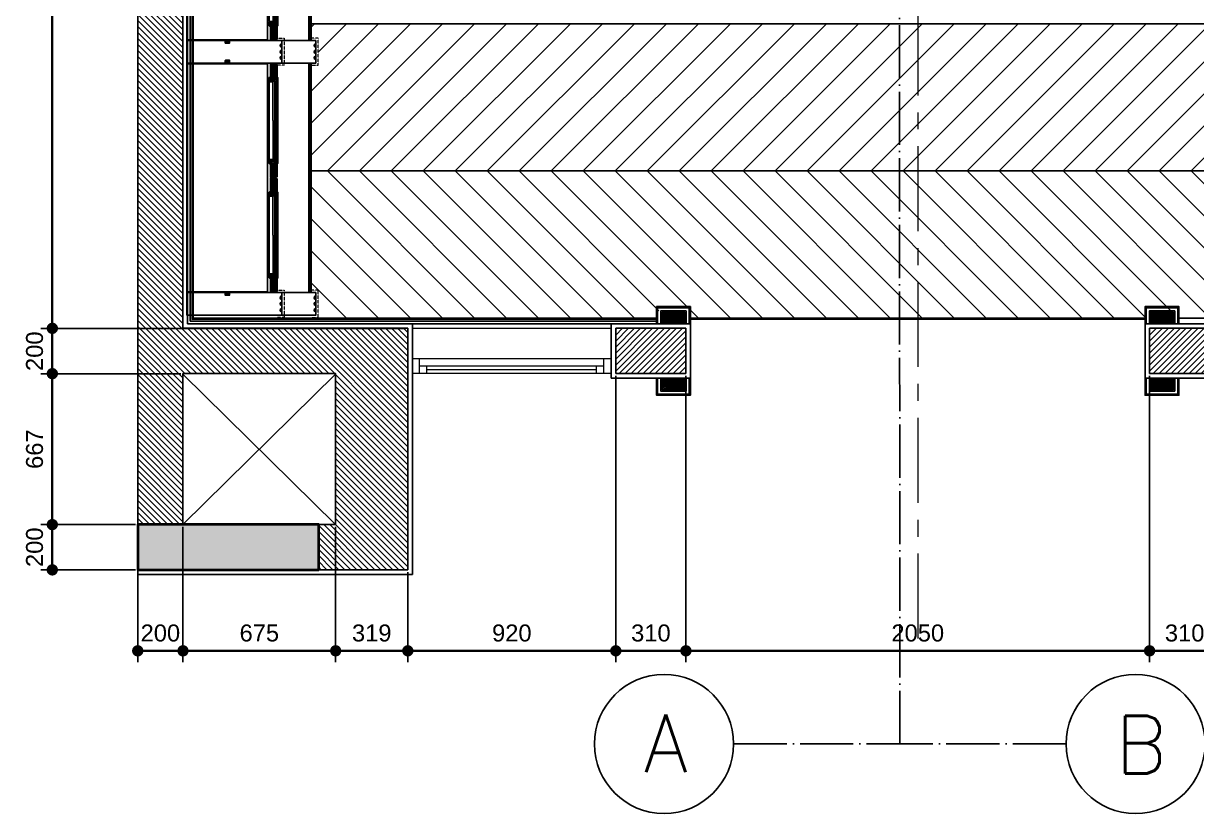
# Model space of a CAD drawing. Header units: inches. Extents: x 274057 to 444617, y 485849 to 635630.
# Drawn here: x 337672 to 342859, y 528483 to 531974 of the extents above; entities that cross this region are included whole.
import ezdxf

# ---------------------------------------------------------------- set-up
doc = ezdxf.new("R2010")
doc.units = ezdxf.units.IN
doc.header["$MEASUREMENT"] = 0
for name, pattern in [('ACAD_ISO04W100', [30, 24, -3, 0, -3]), ('CENTERX2', [4, 2.5, -0.5, 0.5, -0.5]), ('DASHED2', [0.375, 0.25, -0.125]), ('HIDDEN', [0.375, 0.25, -0.125])]:
    doc.linetypes.add(name, pattern=pattern)
for name, color, linetype in [('Calliper Wood plan', 1, 'Continuous'), ('CQ centerline', 8, 'Continuous'), ('CQ Grg Gypsum', 41, 'Continuous'), ('CQ Plaster', 1, 'Continuous'), ('CQ Wall plan', 3, 'Continuous'), ('CQ Wood plan', 23, 'Continuous'), ('CQ Wood Section', 60, 'Continuous'), ('CQ wood skirting plan', 34, 'Continuous'), ('Layer1', 1, 'Continuous'), ('Layer7', 8, 'Continuous'), ('LIGHT', 4, 'Continuous'), ('WALLS LINE', 5, 'DASHED2'), ('WOOD 02', 32, 'Continuous'), ('Wood SECT', 1, 'Continuous'), ('xref 1st floor$0$CQ Wall hatch_CHB', 8, 'Continuous'), ('xref 1st floor_$0$CQ Wall hatch_CHB', 8, 'Continuous')]:
    doc.layers.add(name, color=color, linetype=linetype)
for name, color, linetype, lineweight in [('CQ plan and elev dimension', 252, 'Continuous', 35), ('CQ section line', 41, 'Continuous', 0), ('Glass', 4, 'Continuous', 0), ('WOOD-HID', 8, 'HIDDEN', 18), ('xref 1st floor$0$XREF-V2-FF_COLS$0$A-COLS', 5, 'Continuous', 40), ('xref 1st floor$0$XREF-V2-FF_COLS$0$A-COLS-PATT', 252, 'Continuous', 20), ('xref 1st floor_$0$A-GLAZ', 134, 'Continuous', 18)]:
    doc.layers.add(name, color=color, linetype=linetype, lineweight=lineweight)
doc.styles.get("Standard").update_dxf_attribs({"font": 'arial.ttf'})
doc.styles.add('STYL-CONCEPT', font='romans.shx')
doc.dimstyles.new('CQ 50', dxfattribs={"dimscale": 0.5, "dimtxt": 150, "dimasz": 100, "dimexe": 100, "dimexo": 20, "dimgap": 80, "dimtad": 1, "dimdec": 0, "dimzin": 0, "dimdsep": 46, "dimtxsty": 'Standard', "dimblk": 'DOT', "dimcen": 100, "dimclrd": 250, "dimclre": 250, "dimclrt": 3, "dimadec": 0, "dimazin": 0, "dimtfac": 1, "dimtdec": 0, "dimtofl": 0, "dimtmove": 0, "dimatfit": 3, "dimfxl": 3, "dimtolj": 1, "dimtzin": 0, "dimlwd": -1, "dimarcsym": 0})
pattern_1 = [(31.0285767, (-9711.719, 16696.3715), (-3.22165956, 5.35568947), [])]
pattern_2 = [(45, (20118.3853, -75328.2434), (-3.535533906, 3.535533906), [])]
pattern_3 = [(45, (20104.3854, -75328.2434), (-3.535533906, 3.535533906), [])]

# ---------------------------------------------------------------- blocks, each defined once
blk = doc.blocks.new('ff-15 wall plan')
at = {"layer": 'xref 1st floor$0$CQ Wall hatch_CHB'}
h = blk.add_hatch(dxfattribs=at)
h.set_pattern_fill('ANSI31', color=8, scale=150, angle=90)
h.set_pattern_definition([(135, (4639.211, -2e-07), (-13.25825215, -13.25825215), [])])
h.paths.add_polyline_path([(478951.3, 549898.7), (478751.3, 549898.7), (478751.3, 548408.7), (478689.7, 548408.7), (478689.7, 548208.7), (478751.3, 548208.7), (478751.3, 546408.7), (478701.3, 546408.7), (478701.3, 546208.7), (478751.3, 546208.7), (478751.3, 542468.7), (478952.7, 542468.7), (478952.7, 543135.7), (479627.7, 543135.7), (479627.7, 542468.7), (479551.3, 542468.7), (479551.3, 542268.7), (479946.3, 542268.7), (479946.3, 543336), (478951.3, 543336)])
at = {"layer": 'xref 1st floor$0$XREF-V2-FF_COLS$0$A-COLS-PATT'}
blk.add_hatch(color=256, dxfattribs=at).paths.add_polyline_path([(479552.7, 542268.7), (479552.7, 542468.7), (478752.7, 542468.7), (478752.7, 542268.7)])
at = {"layer": 'xref 1st floor_$0$CQ Wall hatch_CHB'}
h = blk.add_hatch(dxfattribs=at)
h.set_pattern_fill('ANSI31,_O', color=8, scale=150)
h.set_pattern_definition([(45, (458002.683, 515592.913), (-13.258252, 13.258252), [])])
h.paths.add_polyline_path([(483536.3, 543336), (483536.3, 543336), (483226.3, 543336), (483226.3, 543136), (483536.3, 543136)])
h.paths.add_polyline_path([(481176.3, 543336), (481176.3, 543136), (480866.3, 543136), (480866.3, 543136), (480866.3, 543201), (480866.3, 543201), (480866.3, 543336)])
at = {"layer": 'CQ centerline', "linetype": 'CENTERX2', "lineweight": 0, "ltscale": 150}
blk.add_line((482202.7, 541965.3, 0), (482202.7, 550951.8, 0), dxfattribs=at)
at = {"layer": 'CQ Plaster'}
for points in [[(479652.7, 549898.7), (479652.7, 549879.1), (478972.7, 549879.1), (478972.7, 543356), (479966.7, 543356), (479966.7, 542248.7), (478752.7, 542248.7)], [(480846.3, 543336), (480846.3, 543356), (481196.3, 543356), (481196.3, 543116), (480846.3, 543116), (480846.3, 543336)], [(483556.3, 543336), (483556.3, 543356), (483206.3, 543356), (483206.3, 543116), (483556.3, 543116), (483556.3, 543336)]]:
    blk.add_lwpolyline(points, dxfattribs=at)
at = {"layer": 'CQ Wall plan'}
for p, q in [((478952.7, 549898.7), (478952.7, 543336)), ((478752.7, 546208.7), (478752.7, 542468.7)), ((479946.7, 543336), (478952.7, 543336, 0)), ((479946.7, 543336, 0), (479946.7, 542268.7)), ((480866.3, 543336), (480866.3, 543136)), ((480866.3, 543336), (481176.3, 543336)), ((481176.3, 543336), (481176.3, 543136)), ((483226.3, 543336), (483226.3, 543136)), ((483536.3, 543336), (483226.3, 543336)), ((478952.7, 542468.7), (478952.7, 543133.7)), ((479627.7, 542468.7), (479627.7, 543133.7)), ((480866.3, 543136), (481176.3, 543136)), ((483536.3, 543136), (483226.3, 543136)), ((479552.7, 542268.7), (479946.7, 542268.7))]:
    blk.add_line(p, q, dxfattribs=at)
at = {"layer": 'CQ Wall plan', "elevation": 0}
blk.add_lwpolyline([(478952.7, 543135.7), (479627.7, 543135.7), (479627.7, 542468.7), (478952.7, 542468.7)], close=True, dxfattribs=at)
at = {"layer": 'xref 1st floor$0$XREF-V2-FF_COLS$0$A-COLS'}
blk.add_lwpolyline([(479552.7, 542268.7), (479552.7, 542468.7), (478752.7, 542468.7), (478752.7, 542268.7)], close=True, dxfattribs=at)
blk.add_lwpolyline([(479552.7, 542268.7), (479552.7, 542468.7), (478752.7, 542468.7), (478752.7, 542268.7)], close=True, dxfattribs=at)
at = {"layer": 'xref 1st floor_$0$A-GLAZ'}
for p, q in [((479966.7, 543336, 0), (480846.3, 543336, 0)), ((480846.3, 543201), (479966.7, 543201)), ((479997.8, 543136), (479997.8, 543201)), ((480813.8, 543136), (480813.8, 543201)), ((480846.3, 543136), (479966.7, 543136)), ((480813.8, 543168.5), (479997.8, 543168.5)), ((480030.3, 543136), (480030.3, 543168.5)), ((480781.3, 543152.2), (480030.3, 543152.2)), ((480781.3, 543136), (480781.3, 543168.5))]:
    blk.add_line(p, q, dxfattribs=at)
at = {"layer": 'xref 1st floor_$0$CQ Wall hatch_CHB', "color": 8}
for p, q in [((478952.7, 543133.7, 0), (479627.7, 542468.7, 0)), ((479627.7, 543133.7, 0), (478952.7, 542468.7, 0))]:
    blk.add_line(p, q, dxfattribs=at)
blk = doc.blocks.new('gf-14 section line plan')
at = {"layer": 'Layer1', "linetype": 'ACAD_ISO04W100', "ltscale": 10}
for p, q in [((511509.1, -39547.7, 0), (511506.7, -30188, 0)), ((510759.1, -39547.7, 0), (511509.1, -39547.7, 0)), ((512259.1, -39547.7, 0), (511509.1, -39547.7, 0))]:
    blk.add_line(p, q, dxfattribs=at)
at = {"layer": 'Layer1'}
for centre in [(510445.5, -39547.7, 0), (512572.7, -39547.7, 0)]:
    blk.add_circle(centre, 313.6, dxfattribs=at)
at = {"layer": 'Layer1', "char_height": 259.1, "style": 'STYL-CONCEPT'}
for s, insert, attachment_point in [('A', (510354.1, -39415.3, 0), 1), ('B', (512481.3, -39680.2, 0), 7)]:
    blk.add_mtext_dynamic_manual_height_columns(s, width=200.816, gutter_width=150, heights=[0], dxfattribs=dict(at, insert=insert, attachment_point=attachment_point))
blk = doc.blocks.new('_Dot')
at = {"color": 0, "linetype": 'ByBlock', "lineweight": -2}
blk.add_line((-0.5, 0), (-1, 0), dxfattribs=at)
at = {"color": 0, "linetype": 'ByBlock', "const_width": 0.5}
blk.add_lwpolyline([(-0.25, 0, 1), (0.25, 0, 1)], format="xyb", close=True, dxfattribs=at)
blk = doc.blocks.new('*D127')
at = {"layer": 'CQ plan and elev dimension', "color": 250, "lineweight": -2, "transparency": 16777216}
for p, q in [((338367.8, 537189.2), (337750, 537189.2)), ((339361.8, 530626.5), (337750, 530626.5))]:
    blk.add_line(p, q, dxfattribs=at)
at = {"layer": 'CQ plan and elev dimension', "color": 250, "transparency": 16777216}
blk.add_line((337800, 537139.2), (337800, 530676.5), dxfattribs=at)
at = {"layer": 'Defpoints', "color": 0, "transparency": 16777216}
for p in [(338377.8, 537189.2), (337800, 530626.5), (339371.8, 530626.5, 0)]:
    blk.add_point(p, dxfattribs=at)
at = {"layer": 'CQ plan and elev dimension', "color": 250, "transparency": 16777216, "xscale": 50, "yscale": 50, "zscale": 50}
for p, rotation in [((337800, 537189.2), 90), ((337800, 530626.5), 270)]:
    blk.add_blockref('_Dot', p, dxfattribs=dict(at, rotation=rotation))
at = {"layer": 'CQ plan and elev dimension', "color": 3, "transparency": 16777216, "insert": (337721.7, 533907.9), "char_height": 75, "attachment_point": 5, "rotation": 90}
blk.add_mtext('\\A1;6563', dxfattribs=at)
blk = doc.blocks.new('*D128')
at = {"layer": 'CQ plan and elev dimension', "color": 250, "lineweight": -2, "transparency": 16777216}
for p, q in [((339361.8, 530626.5), (337750, 530626.5)), ((338367.8, 530426.2), (337750, 530426.2))]:
    blk.add_line(p, q, dxfattribs=at)
at = {"layer": 'CQ plan and elev dimension', "color": 250, "transparency": 16777216}
blk.add_line((337800, 530576.5), (337800, 530476.2), dxfattribs=at)
at = {"layer": 'Defpoints', "color": 0, "transparency": 16777216}
for p in [(339371.8, 530626.5, 0), (337800, 530426.2), (338377.8, 530426.2)]:
    blk.add_point(p, dxfattribs=at)
at = {"layer": 'CQ plan and elev dimension', "color": 250, "transparency": 16777216, "xscale": 50, "yscale": 50, "zscale": 50}
for p, rotation in [((337800, 530626.5), 90), ((337800, 530426.2), 270)]:
    blk.add_blockref('_Dot', p, dxfattribs=dict(at, rotation=rotation))
at = {"layer": 'CQ plan and elev dimension', "color": 3, "transparency": 16777216, "insert": (337721.7, 530525.4), "char_height": 75, "attachment_point": 5, "rotation": 90}
blk.add_mtext('\\A1;200', dxfattribs=at)
blk = doc.blocks.new('*D123')
at = {"layer": 'CQ plan and elev dimension', "color": 250, "lineweight": -2, "transparency": 16777216}
for p, q in [((338367.8, 530426.2), (337750, 530426.2)), ((338167.8, 529759.2), (337750, 529759.2))]:
    blk.add_line(p, q, dxfattribs=at)
at = {"layer": 'CQ plan and elev dimension', "color": 250, "transparency": 16777216}
blk.add_line((337800, 530376.2), (337800, 529809.2), dxfattribs=at)
at = {"layer": 'Defpoints', "color": 0, "transparency": 16777216}
for p in [(338377.8, 530426.2), (337800, 529759.2), (338177.8, 529759.2)]:
    blk.add_point(p, dxfattribs=at)
at = {"layer": 'CQ plan and elev dimension', "color": 250, "transparency": 16777216, "xscale": 50, "yscale": 50, "zscale": 50}
for p, rotation in [((337800, 530426.2), 90), ((337800, 529759.2), 270)]:
    blk.add_blockref('_Dot', p, dxfattribs=dict(at, rotation=rotation))
at = {"layer": 'CQ plan and elev dimension', "color": 3, "transparency": 16777216, "insert": (337721.7, 530092.7), "char_height": 75, "attachment_point": 5, "rotation": 90}
blk.add_mtext('\\A1;667', dxfattribs=at)
blk = doc.blocks.new('*D129')
at = {"layer": 'CQ plan and elev dimension', "color": 250, "lineweight": -2, "transparency": 16777216}
for p, q in [((338167.8, 529759.2), (337750, 529759.2)), ((338167.8, 529559.2), (337750, 529559.2))]:
    blk.add_line(p, q, dxfattribs=at)
at = {"layer": 'CQ plan and elev dimension', "color": 250, "transparency": 16777216}
blk.add_line((337800, 529709.2), (337800, 529609.2), dxfattribs=at)
at = {"layer": 'Defpoints', "color": 0, "transparency": 16777216}
for p in [(338177.8, 529759.2), (337800, 529559.2), (338177.8, 529559.2)]:
    blk.add_point(p, dxfattribs=at)
at = {"layer": 'CQ plan and elev dimension', "color": 250, "transparency": 16777216, "xscale": 50, "yscale": 50, "zscale": 50}
for p, rotation in [((337800, 529759.2), 90), ((337800, 529559.2), 270)]:
    blk.add_blockref('_Dot', p, dxfattribs=dict(at, rotation=rotation))
at = {"layer": 'CQ plan and elev dimension', "color": 3, "transparency": 16777216, "insert": (337721.7, 529659.2), "char_height": 75, "attachment_point": 5, "rotation": 90}
blk.add_mtext('\\A1;200', dxfattribs=at)
blk = doc.blocks.new('arch molding plan')
at = {"layer": 'CQ centerline'}
h = blk.add_hatch(dxfattribs=at)
h.set_pattern_fill('ANSI31', color=256, scale=50, angle=-13.9714, style=0)
h.set_pattern_definition([(31.0285767, (-11404.87, 16696.3715), (-3.22165956, 5.35568947), [])])
edge = h.paths.add_edge_path()
edge.add_line((364471.7, 530646.5), (364459.2, 530646.5))
edge.add_line((364459.2, 530646.5), (364384.2, 530646.5))
edge.add_line((364384.2, 530646.5), (364371.7, 530646.5))
edge.add_line((364371.7, 530646.5), (364371.7, 530697.5))
edge.add_line((364371.7, 530697.5), (364386.7, 530697.5))
edge.add_arc((364390.7, 530697.5), 4, 180.0003, 269.9993)
edge.add_line((364390.7, 530693.5), (364390.7, 530689.5))
edge.add_line((364390.7, 530689.5), (364452.7, 530689.5))
edge.add_line((364452.7, 530689.5), (364452.7, 530693.5))
edge.add_arc((364452.7, 530697.5), 4, 270.0007, 360.0001)
edge.add_line((364456.7, 530697.5), (364471.7, 530697.5))
edge.add_line((364471.7, 530697.5), (364471.7, 530646.5))
h = blk.add_hatch(dxfattribs=at)
h.set_pattern_fill('ANSI31', color=256, scale=50, angle=-13.9714, style=0)
h.set_pattern_definition(pattern_1)
edge = h.paths.add_edge_path()
edge.add_line((366531.7, 530646.5), (366544.2, 530646.5))
edge.add_line((366544.2, 530646.5), (366619.2, 530646.5))
edge.add_line((366619.2, 530646.5), (366631.7, 530646.5))
edge.add_line((366631.7, 530646.5), (366631.7, 530697.5))
edge.add_line((366631.7, 530697.5), (366616.7, 530697.5))
edge.add_arc((366612.7, 530697.5), 4, 270.0007, 359.9997, ccw=False)
edge.add_line((366612.7, 530693.5), (366612.7, 530689.5))
edge.add_line((366612.7, 530689.5), (366550.7, 530689.5))
edge.add_line((366550.7, 530689.5), (366550.7, 530693.5))
edge.add_arc((366550.7, 530697.5), 4, 179.9999, 269.9993, ccw=False)
edge.add_line((366546.7, 530697.5), (366531.7, 530697.5))
edge.add_line((366531.7, 530697.5), (366531.7, 530646.5))
h = blk.add_hatch(dxfattribs=at)
h.set_pattern_fill('ANSI31', color=256, scale=50, angle=-13.9714, style=0)
h.set_pattern_definition([(31.0285767, (-11871.719, 16696.3715), (-3.22165956, 5.35568947), [])])
edge = h.paths.add_edge_path()
edge.add_line((364371.7, 530406.5), (364384.2, 530406.5))
edge.add_line((364384.2, 530406.5), (364459.2, 530406.5))
edge.add_line((364459.2, 530406.5), (364471.7, 530406.5))
edge.add_line((364471.7, 530406.5), (364471.7, 530355.5))
edge.add_line((364471.7, 530355.5), (364456.7, 530355.5))
edge.add_arc((364452.7, 530355.5), 4, 0.0003, 89.9993)
edge.add_line((364452.7, 530359.5), (364452.7, 530363.5))
edge.add_line((364452.7, 530363.5), (364390.7, 530363.5))
edge.add_line((364390.7, 530363.5), (364390.7, 530359.5))
edge.add_arc((364390.7, 530355.5), 4, 90.0007, 180.0001)
edge.add_line((364386.7, 530355.5), (364371.7, 530355.5))
edge.add_line((364371.7, 530355.5), (364371.7, 530406.5))
h = blk.add_hatch(dxfattribs=at)
h.set_pattern_fill('ANSI31', color=256, scale=50, angle=-13.9714, style=0)
h.set_pattern_definition(pattern_1)
edge = h.paths.add_edge_path()
edge.add_line((366531.7, 530406.5), (366544.2, 530406.5))
edge.add_line((366544.2, 530406.5), (366619.2, 530406.5))
edge.add_line((366619.2, 530406.5), (366631.7, 530406.5))
edge.add_line((366631.7, 530406.5), (366631.7, 530355.5))
edge.add_line((366631.7, 530355.5), (366616.7, 530355.5))
edge.add_arc((366612.7, 530355.5), 4, 0.0003, 89.9993)
edge.add_line((366612.7, 530359.5), (366612.7, 530363.5))
edge.add_line((366612.7, 530363.5), (366550.7, 530363.5))
edge.add_line((366550.7, 530363.5), (366550.7, 530359.5))
edge.add_arc((366550.7, 530355.5), 4, 90.0007, 180.0001)
edge.add_line((366546.7, 530355.5), (366531.7, 530355.5))
edge.add_line((366531.7, 530355.5), (366531.7, 530406.5))
for p, q in [((364456.7, 530697.5, 0), (364386.7, 530697.5, 0)), ((364390.7, 530693.5, 0), (364452.7, 530693.5, 0)), ((366546.7, 530697.5, 0), (366616.7, 530697.5, 0)), ((366612.7, 530693.5, 0), (366550.7, 530693.5, 0)), ((364386.7, 530355.5, 0), (364456.7, 530355.5, 0)), ((364452.7, 530359.5, 0), (364390.7, 530359.5, 0)), ((366546.7, 530355.5, 0), (366616.7, 530355.5, 0)), ((366612.7, 530359.5, 0), (366550.7, 530359.5, 0))]:
    blk.add_line(p, q, dxfattribs=at)
at = {"layer": 'CQ Wood Section', "ltscale": 1000, "elevation": 0}
for points in [[(364471.7, 530646.5), (364459.2, 530646.5), (364459.2, 530646.5), (364384.2, 530646.5), (364384.2, 530646.5), (364371.7, 530646.5), (364371.7, 530697.5), (364386.7, 530697.5, 0.414209), (364390.7, 530693.5), (364390.7, 530689.5), (364452.7, 530689.5), (364452.7, 530693.5, 0.414211), (364456.7, 530697.5), (364471.7, 530697.5), (364471.7, 530646.5)], [(366531.7, 530646.5), (366544.2, 530646.5), (366544.2, 530646.5), (366619.2, 530646.5), (366619.2, 530646.5), (366631.7, 530646.5), (366631.7, 530697.5), (366616.7, 530697.5, -0.414209), (366612.7, 530693.5), (366612.7, 530689.5), (366550.7, 530689.5), (366550.7, 530693.5, -0.414211), (366546.7, 530697.5), (366531.7, 530697.5), (366531.7, 530646.5)], [(364371.7, 530406.5), (364384.2, 530406.5), (364384.2, 530406.5), (364459.2, 530406.5), (364459.2, 530406.5), (364471.7, 530406.5), (364471.7, 530355.5), (364456.7, 530355.5, 0.414209), (364452.7, 530359.5), (364452.7, 530363.5), (364390.7, 530363.5), (364390.7, 530359.5, 0.414211), (364386.7, 530355.5), (364371.7, 530355.5), (364371.7, 530406.5)], [(366531.7, 530406.5), (366544.2, 530406.5), (366544.2, 530406.5), (366619.2, 530406.5), (366619.2, 530406.5), (366631.7, 530406.5), (366631.7, 530355.5), (366616.7, 530355.5, 0.414209), (366612.7, 530359.5), (366612.7, 530363.5), (366550.7, 530363.5), (366550.7, 530359.5, 0.414211), (366546.7, 530355.5), (366531.7, 530355.5), (366531.7, 530406.5)]]:
    blk.add_lwpolyline(points, format="xyb", dxfattribs=at)
at = {"layer": 'CQ wood skirting plan', "elevation": 0}
for points in [[(364496.7, 530646.5), (364496.7, 530722.5), (364346.7, 530722.5), (364346.7, 530646.5)], [(364491.7, 530646.5), (364491.7, 530717.5), (364351.7, 530717.5), (364351.7, 530646.5)], [(364477.7, 530646.5), (364477.7, 530703.5), (364365.7, 530703.5), (364365.7, 530646.5)], [(366506.7, 530646.5), (366506.7, 530722.5), (366656.7, 530722.5), (366656.7, 530646.5)], [(366511.7, 530646.5), (366511.7, 530717.5), (366651.7, 530717.5), (366651.7, 530646.5)], [(366525.7, 530646.5), (366525.7, 530703.5), (366637.7, 530703.5), (366637.7, 530646.5)], [(364346.7, 530406.5), (364346.7, 530330.5), (364496.7, 530330.5), (364496.7, 530406.5)], [(364351.7, 530406.5), (364351.7, 530335.5), (364491.7, 530335.5), (364491.7, 530406.5)], [(364365.7, 530406.5), (364365.7, 530349.5), (364477.7, 530349.5), (364477.7, 530406.5)], [(366506.7, 530406.5), (366506.7, 530330.5), (366656.7, 530330.5), (366656.7, 530406.5)], [(366511.7, 530406.5), (366511.7, 530335.5), (366651.7, 530335.5), (366651.7, 530406.5)], [(366525.7, 530406.5), (366525.7, 530349.5), (366637.7, 530349.5), (366637.7, 530406.5)]]:
    blk.add_lwpolyline(points, dxfattribs=at)
blk = doc.blocks.new('*D328')
at = {"layer": 'CQ plan and elev dimension', "color": 250, "lineweight": -2, "transparency": 16777216}
for p, q in [((342651.4, 530416.5), (342651.4, 529151.5)), ((342961.4, 530416.5), (342961.4, 529151.5))]:
    blk.add_line(p, q, dxfattribs=at)
at = {"layer": 'CQ plan and elev dimension', "color": 250, "transparency": 16777216}
blk.add_line((342911.4, 529201.5), (342701.4, 529201.5), dxfattribs=at)
at = {"layer": 'Defpoints', "color": 0, "transparency": 16777216}
for p in [(342651.4, 530426.5), (342961.4, 530426.5), (342651.4, 529201.5)]:
    blk.add_point(p, dxfattribs=at)
at = {"layer": 'CQ plan and elev dimension', "color": 250, "transparency": 16777216, "xscale": 50, "yscale": 50, "zscale": 50, "rotation": 180}
blk.add_blockref('_Dot', (342651.4, 529201.5), dxfattribs=at)
at = {"layer": 'CQ plan and elev dimension', "color": 250, "transparency": 16777216, "xscale": 50, "yscale": 50, "zscale": 50}
blk.add_blockref('_Dot', (342961.4, 529201.5), dxfattribs=at)
at = {"layer": 'CQ plan and elev dimension', "color": 3, "transparency": 16777216, "insert": (342806.4, 529279.8), "char_height": 75, "attachment_point": 5}
blk.add_mtext('\\A1;310', dxfattribs=at)
blk = doc.blocks.new('*D329')
at = {"layer": 'CQ plan and elev dimension', "color": 250, "lineweight": -2, "transparency": 16777216}
for p, q in [((340601.4, 530416.5), (340601.4, 529151.5)), ((342651.4, 530416.5), (342651.4, 529151.5))]:
    blk.add_line(p, q, dxfattribs=at)
at = {"layer": 'CQ plan and elev dimension', "color": 250, "transparency": 16777216}
blk.add_line((342601.4, 529201.5), (340651.4, 529201.5), dxfattribs=at)
at = {"layer": 'Defpoints', "color": 0, "transparency": 16777216}
for p in [(340601.4, 530426.5, 0), (342651.4, 530426.5), (340601.4, 529201.5)]:
    blk.add_point(p, dxfattribs=at)
at = {"layer": 'CQ plan and elev dimension', "color": 250, "transparency": 16777216, "xscale": 50, "yscale": 50, "zscale": 50, "rotation": 180}
blk.add_blockref('_Dot', (340601.4, 529201.5), dxfattribs=at)
at = {"layer": 'CQ plan and elev dimension', "color": 250, "transparency": 16777216, "xscale": 50, "yscale": 50, "zscale": 50}
blk.add_blockref('_Dot', (342651.4, 529201.5), dxfattribs=at)
at = {"layer": 'CQ plan and elev dimension', "color": 3, "transparency": 16777216, "insert": (341626.4, 529279.8), "char_height": 75, "attachment_point": 5}
blk.add_mtext('\\A1;2050', dxfattribs=at)
blk = doc.blocks.new('*D330')
at = {"layer": 'CQ plan and elev dimension', "color": 250, "lineweight": -2, "transparency": 16777216}
for p, q in [((340291.4, 530416.5), (340291.4, 529151.5)), ((340601.4, 530416.5), (340601.4, 529151.5))]:
    blk.add_line(p, q, dxfattribs=at)
at = {"layer": 'CQ plan and elev dimension', "color": 250, "transparency": 16777216}
blk.add_line((340551.4, 529201.5), (340341.4, 529201.5), dxfattribs=at)
at = {"layer": 'Defpoints', "color": 0, "transparency": 16777216}
for p in [(340291.4, 530426.5, 0), (340601.4, 530426.5, 0), (340291.4, 529201.5)]:
    blk.add_point(p, dxfattribs=at)
at = {"layer": 'CQ plan and elev dimension', "color": 250, "transparency": 16777216, "xscale": 50, "yscale": 50, "zscale": 50, "rotation": 180}
blk.add_blockref('_Dot', (340291.4, 529201.5), dxfattribs=at)
at = {"layer": 'CQ plan and elev dimension', "color": 250, "transparency": 16777216, "xscale": 50, "yscale": 50, "zscale": 50}
blk.add_blockref('_Dot', (340601.4, 529201.5), dxfattribs=at)
at = {"layer": 'CQ plan and elev dimension', "color": 3, "transparency": 16777216, "insert": (340446.4, 529279.8), "char_height": 75, "attachment_point": 5}
blk.add_mtext('\\A1;310', dxfattribs=at)
blk = doc.blocks.new('*D331')
at = {"layer": 'CQ plan and elev dimension', "color": 250, "lineweight": -2, "transparency": 16777216}
for p, q in [((340291.4, 530416.5), (340291.4, 529151.5)), ((339371.8, 529549.2), (339371.8, 529151.5))]:
    blk.add_line(p, q, dxfattribs=at)
at = {"layer": 'CQ plan and elev dimension', "color": 250, "transparency": 16777216}
blk.add_line((340241.4, 529201.5), (339421.8, 529201.5), dxfattribs=at)
at = {"layer": 'Defpoints', "color": 0, "transparency": 16777216}
for p in [(340291.4, 530426.5, 0), (339371.8, 529559.2, 0), (339371.8, 529201.5)]:
    blk.add_point(p, dxfattribs=at)
at = {"layer": 'CQ plan and elev dimension', "color": 250, "transparency": 16777216, "xscale": 50, "yscale": 50, "zscale": 50, "rotation": 180}
blk.add_blockref('_Dot', (339371.8, 529201.5), dxfattribs=at)
at = {"layer": 'CQ plan and elev dimension', "color": 250, "transparency": 16777216, "xscale": 50, "yscale": 50, "zscale": 50}
blk.add_blockref('_Dot', (340291.4, 529201.5), dxfattribs=at)
at = {"layer": 'CQ plan and elev dimension', "color": 3, "transparency": 16777216, "insert": (339831.6, 529279.8), "char_height": 75, "attachment_point": 5}
blk.add_mtext('\\A1;920', dxfattribs=at)
blk = doc.blocks.new('*D332')
at = {"layer": 'CQ plan and elev dimension', "color": 250, "lineweight": -2, "transparency": 16777216}
for p, q in [((339052.8, 529749.2), (339052.8, 529151.5)), ((339371.8, 529549.2), (339371.8, 529151.5))]:
    blk.add_line(p, q, dxfattribs=at)
at = {"layer": 'CQ plan and elev dimension', "color": 250, "transparency": 16777216}
blk.add_line((339321.8, 529201.5), (339102.8, 529201.5), dxfattribs=at)
at = {"layer": 'Defpoints', "color": 0, "transparency": 16777216}
for p in [(339052.8, 529759.2), (339371.8, 529559.2, 0), (339052.8, 529201.5)]:
    blk.add_point(p, dxfattribs=at)
at = {"layer": 'CQ plan and elev dimension', "color": 250, "transparency": 16777216, "xscale": 50, "yscale": 50, "zscale": 50, "rotation": 180}
blk.add_blockref('_Dot', (339052.8, 529201.5), dxfattribs=at)
at = {"layer": 'CQ plan and elev dimension', "color": 250, "transparency": 16777216, "xscale": 50, "yscale": 50, "zscale": 50}
blk.add_blockref('_Dot', (339371.8, 529201.5), dxfattribs=at)
at = {"layer": 'CQ plan and elev dimension', "color": 3, "transparency": 16777216, "insert": (339212.3, 529279.8), "char_height": 75, "attachment_point": 5}
blk.add_mtext('\\A1;319', dxfattribs=at)
blk = doc.blocks.new('*D333')
at = {"layer": 'CQ plan and elev dimension', "color": 250, "lineweight": -2, "transparency": 16777216}
for p, q in [((338377.8, 529749.2), (338377.8, 529151.5)), ((339052.8, 529749.2), (339052.8, 529151.5))]:
    blk.add_line(p, q, dxfattribs=at)
at = {"layer": 'CQ plan and elev dimension', "color": 250, "transparency": 16777216}
blk.add_line((339002.8, 529201.5), (338427.8, 529201.5), dxfattribs=at)
at = {"layer": 'Defpoints', "color": 0, "transparency": 16777216}
for p in [(338377.8, 529759.2), (339052.8, 529759.2), (338377.8, 529201.5)]:
    blk.add_point(p, dxfattribs=at)
at = {"layer": 'CQ plan and elev dimension', "color": 250, "transparency": 16777216, "xscale": 50, "yscale": 50, "zscale": 50, "rotation": 180}
blk.add_blockref('_Dot', (338377.8, 529201.5), dxfattribs=at)
at = {"layer": 'CQ plan and elev dimension', "color": 250, "transparency": 16777216, "xscale": 50, "yscale": 50, "zscale": 50}
blk.add_blockref('_Dot', (339052.8, 529201.5), dxfattribs=at)
at = {"layer": 'CQ plan and elev dimension', "color": 3, "transparency": 16777216, "insert": (338715.3, 529279.8), "char_height": 75, "attachment_point": 5}
blk.add_mtext('\\A1;675', dxfattribs=at)
blk = doc.blocks.new('*D334')
at = {"layer": 'CQ plan and elev dimension', "color": 250, "lineweight": -2, "transparency": 16777216}
for p, q in [((338177.8, 529749.2), (338177.8, 529151.5)), ((338377.8, 529749.2), (338377.8, 529151.5))]:
    blk.add_line(p, q, dxfattribs=at)
at = {"layer": 'CQ plan and elev dimension', "color": 250, "transparency": 16777216}
blk.add_line((338327.8, 529201.5), (338227.8, 529201.5), dxfattribs=at)
at = {"layer": 'Defpoints', "color": 0, "transparency": 16777216}
for p in [(338177.8, 529759.2), (338377.8, 529759.2), (338177.8, 529201.5)]:
    blk.add_point(p, dxfattribs=at)
at = {"layer": 'CQ plan and elev dimension', "color": 250, "transparency": 16777216, "xscale": 50, "yscale": 50, "zscale": 50, "rotation": 180}
blk.add_blockref('_Dot', (338177.8, 529201.5), dxfattribs=at)
at = {"layer": 'CQ plan and elev dimension', "color": 250, "transparency": 16777216, "xscale": 50, "yscale": 50, "zscale": 50}
blk.add_blockref('_Dot', (338377.8, 529201.5), dxfattribs=at)
at = {"layer": 'CQ plan and elev dimension', "color": 3, "transparency": 16777216, "insert": (338277.8, 529279.8), "char_height": 75, "attachment_point": 5}
blk.add_mtext('\\A1;200', dxfattribs=at)
blk = doc.blocks.new('ff-15 wood parquet')
at = {"layer": 'Calliper Wood plan'}
for p, q in [((346798.1, 571672.6), (352164.1, 571672.6)), ((346798.1, 571092.3), (347378.5, 571672.6)), ((346798.1, 571233.7), (347237.1, 571672.6)), ((346798.1, 571375.1), (347095.6, 571672.6)), ((346798.1, 571658), (346812.8, 571672.6)), ((346828.1, 571546.5), (346954.2, 571672.6)), ((346869.4, 571022.1), (347519.9, 571672.6)), ((347010.8, 571022.1), (347661.3, 571672.6)), ((347152.2, 571022.1), (347802.7, 571672.6)), ((347293.7, 571022.1), (347944.2, 571672.6)), ((347435.1, 571022.1), (348085.6, 571672.6)), ((347576.5, 571022.1), (348227, 571672.6)), ((347717.9, 571022.1), (348368.4, 571672.6)), ((347859.4, 571022.1), (348509.9, 571672.6)), ((348000.8, 571022.1), (348651.3, 571672.6)), ((348142.2, 571022.1), (348792.7, 571672.6)), ((348283.6, 571022.1), (348934.1, 571672.6)), ((348425, 571022.1), (349075.5, 571672.6)), ((348566.5, 571022.1), (349217, 571672.6)), ((348707.9, 571022.1), (349358.4, 571672.6)), ((348849.3, 571022.1), (349499.8, 571672.6)), ((348990.7, 571022.1), (349641.2, 571672.6)), ((349132.1, 571022.1), (349782.6, 571672.6)), ((349273.6, 571022.1), (349924.1, 571672.6)), ((349415, 571022.1), (350065.5, 571672.6)), ((349556.4, 571022.1), (350206.9, 571672.6)), ((349697.8, 571022.1), (350348.3, 571672.6)), ((349839.3, 571022.1), (350489.8, 571672.6)), ((349980.7, 571022.1), (350631.2, 571672.6)), ((350122.1, 571022.1), (350772.6, 571672.6)), ((350263.5, 571022.1), (350914, 571672.6)), ((350404.9, 571022.1), (351055.4, 571672.6)), ((350546.4, 571022.1), (351196.9, 571672.6)), ((350687.8, 571022.1), (351338.3, 571672.6)), ((346798.1, 571022.1), (352168.1, 571022.1)), ((346869.4, 571022.1), (347519.9, 570371.6)), ((347010.8, 571022.1), (347661.3, 570371.6)), ((347152.2, 571022.1), (347802.7, 570371.6)), ((347293.7, 571022.1), (347944.2, 570371.6)), ((347435.1, 571022.1), (348085.6, 570371.6)), ((347576.5, 571022.1), (348227, 570371.6)), ((347717.9, 571022.1), (348335.4, 570404.6)), ((347859.4, 571022.1), (348509.9, 570371.6)), ((348000.8, 571022.1), (348651.3, 570371.6)), ((348142.2, 571022.1), (348792.7, 570371.6)), ((348283.6, 571022.1), (348934.1, 570371.6)), ((348425, 571022.1), (349075.5, 570371.6)), ((348566.5, 571022.1), (349217, 570371.6)), ((348707.9, 571022.1), (349358.4, 570371.6)), ((348849.3, 571022.1), (349499.8, 570371.6)), ((348990.7, 571022.1), (349641.2, 570371.6)), ((349132.1, 571022.1), (349782.6, 570371.6)), ((349273.6, 571022.1), (349924.1, 570371.6)), ((349415, 571022.1), (350065.5, 570371.6)), ((349556.4, 571022.1), (350206.9, 570371.6)), ((349697.8, 571022.1), (350348.3, 570371.6)), ((349839.3, 571022.1), (350486.1, 570375.2)), ((349980.7, 571022.1), (350598.2, 570404.6)), ((350122.1, 571022.1), (350772.6, 570371.6)), ((350263.5, 571022.1), (350914, 570371.6)), ((350404.9, 571022.1), (351055.4, 570371.6)), ((350546.4, 571022.1), (351196.9, 570371.6)), ((350687.8, 571022.1), (351338.3, 570371.6)), ((346798.1, 570952), (347378.5, 570371.6)), ((346798.1, 570810.5), (347237.1, 570371.6)), ((346798.1, 570669.1), (347095.6, 570371.6)), ((346798.1, 570527.7), (346954.2, 570371.6)), ((346277.5, 570371.6), (348326.1, 570371.6)), ((346809.8, 570374.6), (346812.8, 570371.6)), ((348476.1, 570371.6), (350486.1, 570371.6))]:
    blk.add_line(p, q, dxfattribs=at)
for points in [[(348326.1, 570371.6), (346277.5, 570371.6)], [(350486.1, 570371.6), (348476.1, 570371.6)], [(352237.4, 570378.3), (352237.4, 570371.5), (350636.1, 570371.6)]]:
    blk.add_lwpolyline(points, dxfattribs=at)
blk = doc.blocks.new('cabinet 80 framed glass door')
at = {"layer": 'Layer7'}
h = blk.add_hatch(dxfattribs=at)
h.set_pattern_fill('ANSI31', color=256, scale=40)
h.set_pattern_definition(pattern_2)
h.paths.add_polyline_path([(352338.8, 505867.2), (352338.8, 505864.2), (352346.8, 505864.2), (352346.8, 505868.2, 0.414214), (352350.8, 505872.2), (352353.8, 505872.2, -0.414214), (352356.8, 505875.2), (352356.8, 505880.7), (352346.8, 505880.7), (352346.8, 505886.7), (352346.8, 505897.2), (352336.8, 505897.2), (352276.8, 505897.2), (352276.8, 505871.2, -0.397359), (352280.8, 505867.2)])
h = blk.add_hatch(dxfattribs=at)
h.set_pattern_fill('ANSI31', color=256, scale=40)
h.set_pattern_definition(pattern_3)
h.paths.add_polyline_path([(352346.8, 505903.2), (352339.8, 505903.2, 0.414214), (352336.8, 505900.2), (352336.8, 505897.2), (352346.8, 505897.2), (352346.8, 505886.7), (352356.8, 505886.7), (352356.8, 505897.2), (352356.8, 505900.2, 0.414214), (352353.8, 505903.2)])
h = blk.add_hatch(dxfattribs=at)
h.set_pattern_fill('ANSI31', color=256, scale=40)
h.set_pattern_definition(pattern_3)
h.paths.add_polyline_path([(352702.5, 505903.2, 0.414214), (352699.5, 505900.2), (352699.5, 505897.2), (352699.5, 505886.7), (352709.5, 505886.7), (352709.5, 505897.2), (352719.5, 505897.2), (352719.5, 505900.2, 0.414214), (352716.5, 505903.2), (352709.5, 505903.2)])
h = blk.add_hatch(dxfattribs=at)
h.set_pattern_fill('ANSI31', color=256, scale=40)
h.set_pattern_definition(pattern_2)
h.paths.add_polyline_path([(352775.5, 505867.2, -0.397359), (352779.5, 505871.2), (352779.5, 505897.2), (352709.5, 505897.2), (352709.5, 505886.7), (352709.5, 505880.7), (352699.5, 505880.7), (352699.5, 505875.2, -0.414214), (352702.5, 505872.2), (352705.5, 505872.2, 0.414214), (352709.5, 505868.2), (352709.5, 505864.2), (352717.5, 505864.2), (352717.5, 505867.2)])
at = {"color": 8, "elevation": 0.1}
for points in [[(352356.8, 505903), (352528.1, 505903)], [(352699.5, 505903), (352528.1, 505903)], [(352346.8, 505868.2), (352528.1, 505868.2)], [(352346.8, 505864.2), (352528.1, 505864.2)], [(352353.8, 505872.2), (352528.1, 505872.2)], [(352356.8, 505875.2), (352528.1, 505875.2)], [(352699.5, 505875.2), (352528.1, 505875.2)], [(352702.5, 505872.2), (352528.1, 505872.2)], [(352709.5, 505868.2), (352528.1, 505868.2)], [(352709.5, 505864.2), (352528.1, 505864.2)]]:
    blk.add_lwpolyline(points, dxfattribs=at)
at = {"layer": 'Glass', "color": 4, "elevation": 0.1}
for points in [[(352528.1, 505886.7), (352349.4, 505886.7), (352349.4, 505880.7), (352528.1, 505880.7)], [(352528.1, 505886.7), (352706.8, 505886.7), (352706.8, 505880.7), (352528.1, 505880.7)]]:
    blk.add_lwpolyline(points, dxfattribs=at)
at = {"layer": 'Wood SECT', "elevation": 0.1}
for points in [[(352356.8, 505880.7), (352356.8, 505875.2, 0.414214), (352353.8, 505872.2), (352350.8, 505872.2, -0.414214), (352346.8, 505868.2), (352346.8, 505864.2), (352338.8, 505864.2), (352338.8, 505867.2), (352280.8, 505867.2, 0.397359), (352276.8, 505871.2), (352276.8, 505897.2), (352346.8, 505897.2), (352346.8, 505886.7), (352346.8, 505886.7), (352346.8, 505880.7)], [(352699.5, 505880.7), (352699.5, 505875.2, -0.414214), (352702.5, 505872.2), (352705.5, 505872.2, 0.414214), (352709.5, 505868.2), (352709.5, 505864.2), (352717.5, 505864.2), (352717.5, 505867.2), (352775.5, 505867.2, -0.397359), (352779.5, 505871.2), (352779.5, 505897.2), (352709.5, 505897.2), (352709.5, 505886.7), (352709.5, 505886.7), (352709.5, 505880.7)]]:
    blk.add_lwpolyline(points, format="xyb", close=True, dxfattribs=at)
for points in [[(352346.8, 505886.7), (352356.8, 505886.7), (352356.8, 505897.2), (352356.8, 505900.2, 0.414214), (352353.8, 505903.2), (352346.8, 505903.2), (352339.8, 505903.2, 0.414214), (352336.8, 505900.2), (352336.8, 505897.2), (352346.8, 505897.2), (352346.8, 505886.7), (352356.8, 505886.7)], [(352709.5, 505886.7), (352699.5, 505886.7), (352699.5, 505897.2), (352699.5, 505900.2, -0.414214), (352702.5, 505903.2), (352709.5, 505903.2), (352716.5, 505903.2, -0.414214), (352719.5, 505900.2), (352719.5, 505897.2), (352709.5, 505897.2), (352709.5, 505886.7), (352699.5, 505886.7)]]:
    blk.add_lwpolyline(points, format="xyb", dxfattribs=at)
blk = doc.blocks.new('Hera-LED-IN Stick FR')
at = {"layer": 'LIGHT'}
blk.add_lwpolyline([(279111.9, -181006.8), (279128.7, -181006.8), (279132.3, -181006.5), (279132.3, -181005.7), (279108.3, -181005.7), (279108.3, -181006.5), (279111.9, -181006.8)], close=True, dxfattribs=at)
for points in [[(279110.6, -180998.9), (279110.6, -180998), (279110.4, -180998), (279110.4, -180997), (279110.6, -180997), (279110.6, -180994.5, -0.409431), (279111.3, -180993.8), (279120.3, -180993.8)], [(279110.5, -181005.7), (279110.5, -180999.9, -0.315372), (279112.3, -180997.3), (279116.6, -180997.3), (279116.6, -180999.6, 0.430061), (279117.2, -181000.2), (279121.7, -181000.2, 1), (279121.7, -180998.7), (279119.1, -180998.7, -0.431722), (279118.6, -180998.2), (279118.6, -180997.3), (279128, -180997.3), (279128.3, -180997.3, -0.315372), (279130.1, -180999.9), (279130.1, -181005.7)], [(279111.8, -180997.5), (279111.8, -180995.8), (279111.4, -180995.8), (279111.4, -180995.4, -0.418441), (279111.8, -180995), (279116, -180994.9), (279116, -180996.1, 1), (279116.7, -180996.1), (279116.7, -180994.9), (279120.3, -180994.9)], [(279129.9, -180998.9), (279129.9, -180998), (279130.1, -180998), (279130.1, -180997), (279129.9, -180997), (279129.9, -180994.5, 0.409431), (279129.2, -180993.8), (279120.3, -180993.8)], [(279128.8, -180997.5), (279128.8, -180995.8), (279129.1, -180995.8), (279129.1, -180995.4, 0.418441), (279128.7, -180995), (279124.6, -180994.9), (279124.6, -180996.1, -1), (279123.8, -180996.1), (279123.8, -180994.9), (279120.3, -180994.9)]]:
    blk.add_lwpolyline(points, format="xyb", dxfattribs=at)
for centre in [(279112.7, -181002.6), (279127.8, -181002.6)]:
    blk.add_circle(centre, 0.999, dxfattribs=at)
blk = doc.blocks.new('FF-15 Cabinet plan B rev')
at = {"layer": 'CQ Grg Gypsum', "elevation": 0}
blk.add_lwpolyline([(388341.6, 531898.9), (388491.6, 531898.9), (388491.6, 531798.9), (388341.6, 531798.9)], close=True, dxfattribs=at)
at = {"layer": 'WOOD 02'}
for p, q in [((388365.6, 531898.9, 0), (388365.6, 532913.3, 0)), ((388368.6, 531898.9, 0), (388368.6, 532913.3, 0)), ((388371.6, 531898.9, 0), (388371.6, 532913.3, 0)), ((388365.6, 530784.5, 0), (388365.6, 531798.9, 0)), ((388368.6, 530784.5, 0), (388368.6, 531798.9, 0)), ((388371.6, 530784.5, 0), (388371.6, 531798.9, 0))]:
    blk.add_line(p, q, dxfattribs=at)
at = {"layer": 'WOOD 02', "elevation": 0}
for points in [[(388911.6, 532913.3), (388911.6, 531898.9), (388361.6, 531898.9), (388361.6, 532913.3)], [(388908.6, 532910.3), (388555.8, 532910.3), (388555.8, 531901.9), (388908.6, 531901.9)], [(388491.6, 531898.9), (388911.6, 531898.9), (388911.6, 531798.9), (388491.6, 531798.9)], [(388911.6, 531798.9), (388911.6, 530784.5), (388361.6, 530784.5), (388361.6, 531798.9)], [(388908.6, 531795.9), (388555.8, 531795.9), (388555.8, 530787.5), (388908.6, 530787.5)], [(388341.6, 530784.5), (388491.6, 530784.5), (388491.6, 530684.5), (388341.6, 530684.5)], [(388491.6, 530784.5), (388911.6, 530784.5), (388911.6, 530684.5), (388491.6, 530684.5)]]:
    blk.add_lwpolyline(points, close=True, dxfattribs=at)
at = {"layer": 'Wood SECT', "elevation": 0}
for points in [[(388341.6, 531898.9), (388341.6, 531883.9, -1), (388341.6, 531868.9), (388341.6, 531856.4, -1), (388341.6, 531841.4), (388341.6, 531828.9, -1), (388341.6, 531813.9), (388341.6, 531798.9)], [(388491.6, 531898.9), (388491.6, 531883.9, -1), (388491.6, 531868.9), (388491.6, 531856.4, -1), (388491.6, 531841.4), (388491.6, 531828.9, -1), (388491.6, 531813.9), (388491.6, 531798.9)], [(388341.6, 530784.5), (388341.6, 530769.5, -1), (388341.6, 530754.5), (388341.6, 530742, -1), (388341.6, 530727), (388341.6, 530714.5, -1), (388341.6, 530699.5), (388341.6, 530684.5)], [(388491.6, 530784.5), (388491.6, 530769.5, -1), (388491.6, 530754.5), (388491.6, 530742, -1), (388491.6, 530727), (388491.6, 530714.5, -1), (388491.6, 530699.5), (388491.6, 530684.5)]]:
    blk.add_lwpolyline(points, format="xyb", dxfattribs=at)
at = {"layer": 'WOOD-HID', "elevation": 0}
for points in [[(388361.6, 531788.9), (388331.6, 531788.9), (388331.6, 531908.9), (388361.6, 531908.9)], [(388511.6, 531908.9), (388481.6, 531908.9), (388481.6, 531788.9), (388511.6, 531788.9)], [(388361.6, 530674.5), (388331.6, 530674.5), (388331.6, 530794.5), (388361.6, 530794.5)], [(388511.6, 530794.5), (388481.6, 530794.5), (388481.6, 530674.5), (388511.6, 530674.5)]]:
    blk.add_lwpolyline(points, dxfattribs=at)
at = {"layer": 'CQ Grg Gypsum', "rotation": 270}
for p in [(-117355.4, 884681.4, -0.1), (-117355.4, 884072.7, -0.1), (-117355.4, 883567, -0.1)]:
    blk.add_blockref('cabinet 80 framed glass door', p, dxfattribs=at)
at = {"layer": 'WALLS LINE', "color": 1, "rotation": 180}
for p in [(667852.5, 350893.2, 0), (667852.5, 349778.8, 0)]:
    blk.add_blockref('Hera-LED-IN Stick FR', p, dxfattribs=at)
at = {"layer": 'WALLS LINE', "color": 1, "xscale": -1}
blk.add_blockref('Hera-LED-IN Stick FR', (667852.5, 712804.6, 0), dxfattribs=at)

msp = doc.modelspace()

# ---------------------------------------------------------------- linework, layer by layer
at = {"layer": 'CQ Grg Gypsum'}
msp.add_line((342631.4, 530666.5, 0), (340621.4, 530666.5, 0), dxfattribs=at)
at = {"layer": 'CQ wood skirting plan', "elevation": 0}
for points in [[(340396.4, 530646.5), (338397.8, 530646.5), (338397.8, 537169.7), (339077.8, 537169.7)], [(340471.4, 530658.5), (338409.8, 530658.5), (338409.8, 537157.7), (339077.8, 537157.7)], [(340471.4, 530666.5), (338417.8, 530666.5), (338417.8, 537149.7), (339077.8, 537149.7)], [(340471.4, 530671.5), (338422.8, 530671.5), (338422.8, 537144.7), (339077.8, 537144.7)]]:
    msp.add_lwpolyline(points, dxfattribs=at)

# ---------------------------------------------------------------- block references
at = {"layer": 'CQ Grg Gypsum', "xscale": -1}
msp.add_blockref('FF-15 Cabinet plan B rev', (727306.5, 0), dxfattribs=at)
at = {"layer": 'CQ section line', "xscale": 0.9800000000000004, "yscale": 0.9800000000000004, "zscale": 0.9800000000000004}
msp.add_blockref('gf-14 section line plan', (-159732.1, 567546.6, 0), dxfattribs=at)
at = {"layer": 'CQ Wood plan'}
msp.add_blockref('ff-15 wood parquet', (-7853.3, -39700.1, 0), dxfattribs=at)
at = {"layer": 'CQ Wood Section'}
msp.add_blockref('arch molding plan', (-23875.3, 0), dxfattribs=at)
at = {"layer": 'CQ wood skirting plan'}
msp.add_blockref('ff-15 wall plan', (-140574.9, -12709.4, 0), dxfattribs=at)

# ---------------------------------------------------------------- dimensions: what is measured, and where the dimension line sits
at = {"layer": 'CQ plan and elev dimension'}
for base, p1, p2, picture, middle in [((337800, 530626.5), (338377.8, 537189.2), (339371.8, 530626.5, 0), '*D127', (337721.7, 533907.9)), ((337800, 529759.2), (338377.8, 530426.2), (338177.8, 529759.2), '*D123', (337721.7, 530092.7))]:
    dim = msp.add_linear_dim(base=base, p1=p1, p2=p2, angle=90, dimstyle='CQ 50', override={"dimtmove": 1}, dxfattribs=at)
    dim.commit()
    dim.dimension.update_dxf_attribs({"geometry": picture, "text_midpoint": middle})
for base, p1, p2, picture, middle in [((337800, 530426.2), (339371.8, 530626.5, 0), (338377.8, 530426.2), '*D128', (337800, 530525.4)), ((337800, 529559.2), (338177.8, 529759.2), (338177.8, 529559.2), '*D129', (337800, 529659.2))]:
    dim = msp.add_linear_dim(base=base, p1=p1, p2=p2, angle=90, dimstyle='CQ 50', override={"dimtmove": 1}, dxfattribs=at)
    dim.commit()
    dim.dimension.update_dxf_attribs({"geometry": picture, "text_midpoint": middle, "dimtype": 160})
for base, p1, p2, picture, middle in [((339371.8, 529201.5), (340291.4, 530426.5, 0), (339371.8, 529559.2, 0), '*D331', (339831.6, 529279.8)), ((340601.4, 529201.5, 0), (342651.4, 530426.5, 0), (340601.4, 530426.5, 0), '*D329', (341626.4, 529279.8, 0)), ((338377.8, 529201.5), (339052.8, 529759.2), (338377.8, 529759.2), '*D333', (338715.3, 529279.8)), ((339052.8, 529201.5), (339371.8, 529559.2, 0), (339052.8, 529759.2), '*D332', (339212.3, 529279.8))]:
    dim = msp.add_linear_dim(base=base, p1=p1, p2=p2, dimstyle='CQ 50', override={"dimtmove": 1}, dxfattribs=at)
    dim.commit()
    dim.dimension.update_dxf_attribs({"geometry": picture, "text_midpoint": middle})
for base, p1, p2, picture, middle in [((340291.4, 529201.5), (340601.4, 530426.5, 0), (340291.4, 530426.5, 0), '*D330', (340446.4, 529201.5)), ((342651.4, 529201.5, 0), (342961.4, 530426.5, 0), (342651.4, 530426.5, 0), '*D328', (342806.4, 529201.5, 0)), ((338177.8, 529201.5), (338377.8, 529759.2), (338177.8, 529759.2), '*D334', (338277.8, 529201.5))]:
    dim = msp.add_linear_dim(base=base, p1=p1, p2=p2, dimstyle='CQ 50', override={"dimtmove": 1}, dxfattribs=at)
    dim.commit()
    dim.dimension.update_dxf_attribs({"geometry": picture, "text_midpoint": middle, "dimtype": 160})

doc.saveas('drawing.dxf')
